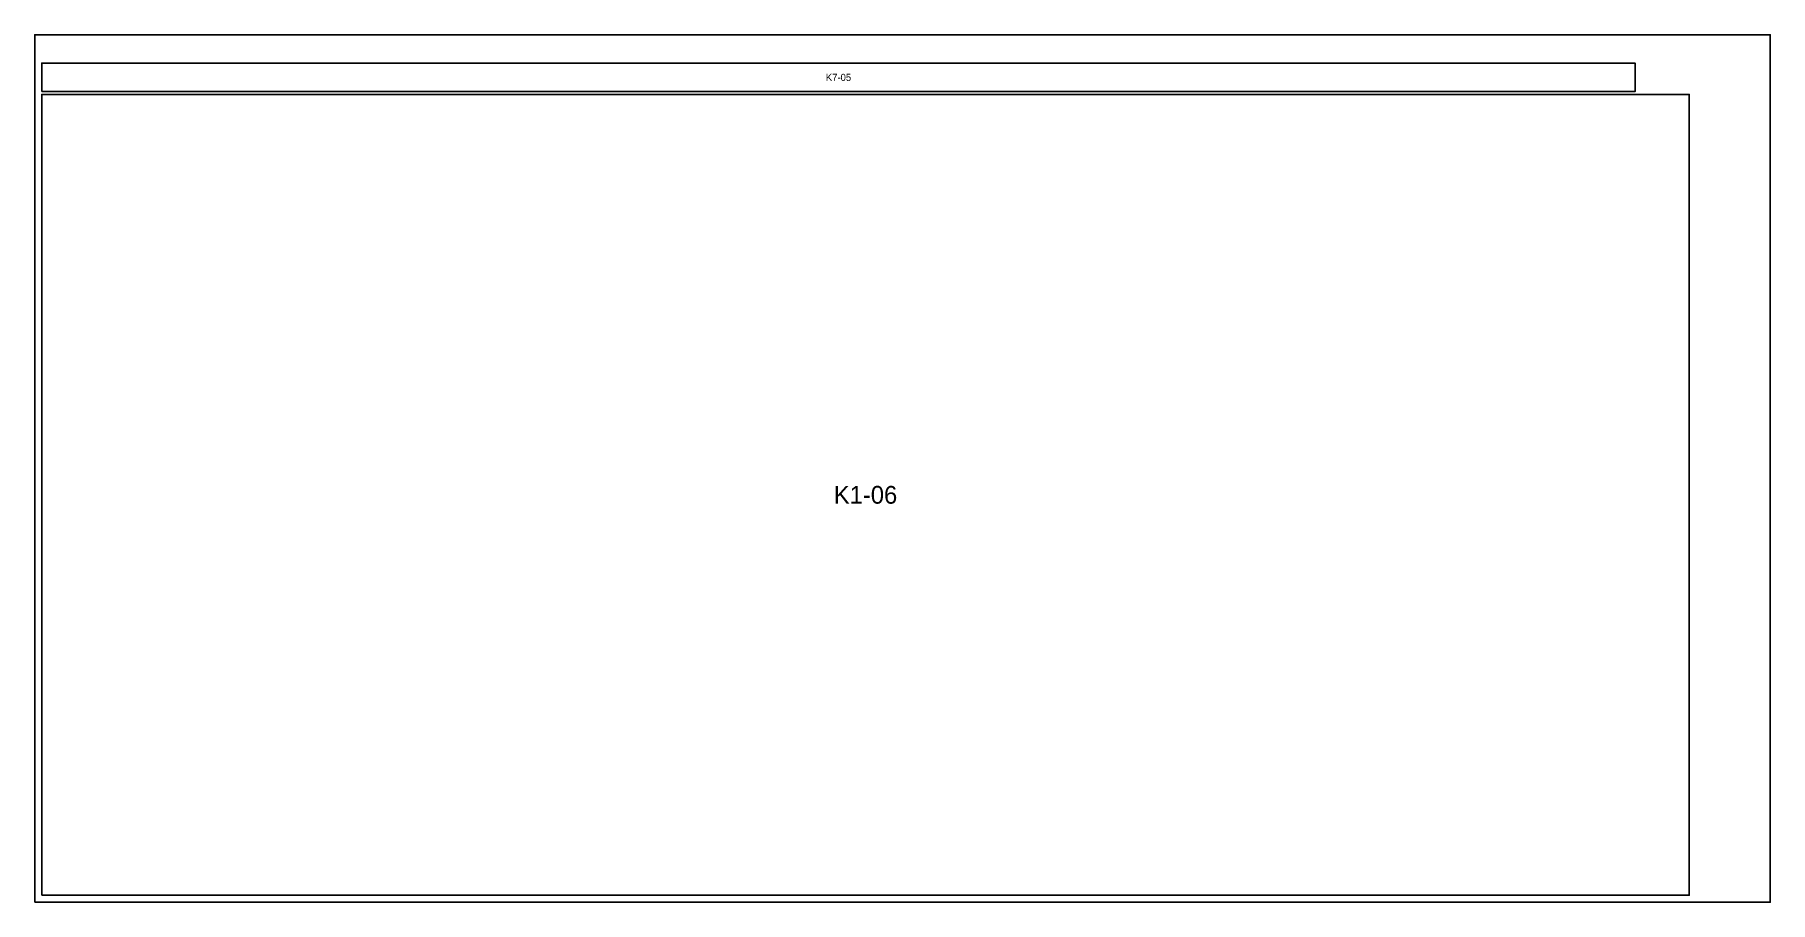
# Model space of a CAD drawing. Header units: millimetres. Extents: x 0 to 2440, y 0 to 1220.
import ezdxf
from ezdxf.enums import TextEntityAlignment as Align

# ---------------------------------------------------------------- set-up
doc = ezdxf.new("R2010")
doc.units = ezdxf.units.MM

msp = doc.modelspace()

# ---------------------------------------------------------------- linework, layer by layer
at = {"layer": 'CUT'}
for points in [[(10, 1140), (2250, 1140), (2250, 1180), (10, 1180)], [(10, 10), (2326, 10), (2326, 1136), (10, 1136)]]:
    msp.add_lwpolyline(points, close=True, dxfattribs=at)
at = {"layer": 'SHEET'}
msp.add_lwpolyline([(0, 0), (2440, 0), (2440, 1220), (0, 1220)], close=True, dxfattribs=at)

# ---------------------------------------------------------------- texts
at = {"layer": 'LABEL'}
for s, height, p in [('K7-05', 10, (1130, 1160)), ('K1-06', 25, (1168, 573))]:
    msp.add_text(s, height=height, dxfattribs=at).set_placement(p, align=Align.MIDDLE_CENTER)

doc.saveas('drawing.dxf')
